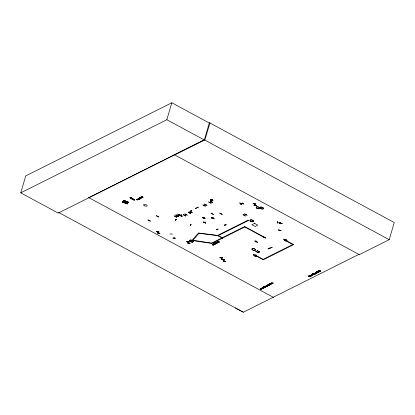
<?xml version="1.0" encoding="UTF-8"?>
<svg xmlns="http://www.w3.org/2000/svg" width="415" height="415" viewBox="0 0 415 415"><rect width="100%" height="100%" fill="white"/><g stroke="black" fill="none" stroke-linecap="round" stroke-linejoin="round"><path stroke-width="0.62" d="M221.501 259.468L223.939 259.313M223.877 259.245L221.418 259.391M156.346 215.81L158.826 217.071L156.388 215.67M211.028 213.227L213.419 214.519M211.749 217.678L214.161 218.871M219.82 213.175L222.279 214.451L219.841 213.066M244.632 213.917L247.024 215.209M265.802 238.07L263.364 236.685M175.893 215.115L178.357 216.397M180.089 215.504L177.708 214.104M184.846 213.964L187.31 215.25L184.867 213.855M189.883 211.344L192.285 212.641M204.528 204.071L206.95 205.259M206.929 205.368L204.548 203.962M210.213 201.223L212.682 202.51L210.234 201.114M253.97 205.259L256.703 205.378M256.693 205.487L253.954 205.275L256.709 205.394M272.281 283.595C273.475 283.57 270.393 283.507 271.955 283.066M157.197 233.074L159.9 233.106M187.357 242.946L190.137 243.257L187.398 242.801M264.433 287.631L263.484 287.356L263.862 286.926M262.752 287.481L262.072 287.989L262.908 288.513C262.28 287.569 263.551 288.43 262.954 288.264M198.163 207.147L195.605 208.454L198.37 207.101M277.485 222.907L277.708 221.605M277.303 222.99L277.656 221.703L277.443 223.047M277.931 222.284C276.872 222.606 280.281 223.457 280.478 222.938M280.426 222.865L280.094 223.057L280.374 223.125M280.141 222.922L280.416 222.938M280.67 222.533L280.457 223.856L280.576 222.388M254.732 204.554L254.914 204.554M255.023 204.699L254.748 204.668M172.894 238.07L175.54 238.21L172.92 237.961M279.383 222.98L282.231 223.752M281.085 230.595L278.232 229.817M280.924 223.254L280.716 223.488L280.934 223.26M279.643 230.014L279.715 230.252M281.028 230.807L278.18 230.024M319.425 270.751C319.898 269.999 320.235 272.115 320.92 270.855M177.122 215.826L175.555 216.594M177.288 215.629L178.808 214.866M184.416 215.39L185.946 214.617M184.535 215.452L184.732 215.183M184.509 215.447L186.07 214.685L185.863 214.529M189.686 212.864L191.087 212.174L190.879 212.018M204.128 205.482L205.664 204.73M205.482 204.808L205.736 204.481L205.627 204.725M204.247 205.55L205.83 204.533L205.492 204.813M209.793 202.66L211.199 201.944M181.687 215.069L180.146 215.805L181.77 215.048M211.007 200.642L211.515 200.243L212.376 200.512M254.945 255.5L255.713 255.054M285.499 240.295L284.835 240.389M149.307 220.656L149.473 220.396M212.713 218.394L212.76 218.243M221.039 213.881L220.832 213.746M245.805 214.456L244.191 215.349L244.419 215.084M256.164 241.603L256.454 241.411M264.438 237.411L264.355 237.364M235.284 307.894L243.34 312.225L358.871 254.4L359.281 254.644L389.213 239.663L394.25 222.544L209.393 122.7L204.315 139.964L58.23 213.087L20.75 192.84L25.735 175.898L171.82 102.775L209.3 123.016M137.827 199.734L137.624 200.02L136.494 199.48M136.644 199.693L136.711 199.366M136.857 199.439L136.815 199.314M137.375 199.667L138.19 199.682L137.017 199.366L137.391 199.407M137.676 199.387L137.183 199.402L137.718 199.247M138.709 199.169C138.594 199.848 137.272 198.977 138.169 198.878M139.331 198.858C139.212 199.532 137.91 198.666 138.792 198.567M137.993 198.946C136.95 198.93 138.786 200.056 138.838 199.242M140.265 198.085L139.305 198.152L139.575 197.602M140.12 198.007L139.518 198.152L139.611 197.732M138.797 199.382L139.238 199.454M138.62 198.635C137.578 198.619 139.409 199.745 139.466 198.93M140.358 197.374L140.073 197.343M139.424 199.07L139.86 199.143M141.463 197.976L140.405 197.514M141.245 196.767L141.09 197.13L140.965 196.897M140.223 198.225L140.737 198.339M142.62 197.395L141.204 196.907L141.396 196.689M141.712 197.851L140.939 197.576L141.282 197.327M142.35 197.53L141.401 197.016M142.578 197.54L141.531 196.809M142.298 196.975L141.8 196.487M141.105 197.395L140.721 197.504L141.608 197.903M141.489 196.949L142.511 197.208L142.023 196.56M141.24 197.467L141.992 197.711M141.982 196.7L143.113 197.151M20.75 192.84L166.835 119.717L171.82 102.775M148.051 219.841L150.443 221.143M157.378 216.35L157.472 216.433M156.222 231.456L158.898 231.601M157.218 232.96L159.915 233.308M157.726 231.663L158.556 233.147M158.888 231.601L156.18 231.549M169.87 233.915L172.464 234.091M178.549 216.184L178.274 216.443L175.913 215.001M175.872 215.146L176.152 214.882M175.493 220.344L176.168 219.182M176.94 215.904L175.472 216.552M175.317 220.417L176.147 219.187M176.162 219.815L175.815 219.94M179.861 214.82L179.555 215.069L179.903 214.788M180.11 215.401L177.75 214.187M180.193 215.707C179.062 215.878 181.428 214.342 181.812 215.11L180.209 215.862L179.825 215.639M174.139 238.132L174.139 237.878M174.227 237.878L174.238 238.143M181.931 215.753L181.07 215.484M182.268 216.101L181.91 216.402L179.545 215.079L181.91 216.397M209.98 122.84L205.036 139.642L174.45 154.79M185.707 215.93L183.311 214.633M188.327 212.122L190.61 213.58M191.803 210.509L190.231 211.276M191.211 211.194L190.988 211.079M191.082 224.313L190.407 225.475M186.558 241.307L189.25 241.686L186.522 241.406M187.834 241.561L188.659 243.055L188.633 242.718M202.712 217.289L205.103 218.591M204.657 217.45L203.085 218.223M208.678 201.892L211.079 203.189M210.644 199.511L213.014 200.834L212.693 200.995L210.405 199.527M205.218 221.973L203.646 222.746M212.241 199.714L210.638 200.466M212.298 199.729L210.234 200.398L210.696 200.481M204.771 222.248L204.574 222.637M211.048 213.118L213.44 214.415M211.505 217.237L214.207 218.959M211.723 218.243L213.294 217.476M212.848 217.745L212.765 217.917M213.896 218.539L211.38 217.413M218.16 229.111L216.506 229.692M212.288 244.881A0.612 0.27 16.4 0 1 212.33 244.757L212.599 244.575M212.112 244.793L212.553 244.627L212.968 244.995M212.926 245.135C215.027 244.943 212.143 244.196 213.071 244.528M213.824 243.6L213.538 243.569M213.352 244.508L212.864 244.523L213.393 244.368M215.188 244.077L213.756 243.413M212.558 244.715L212.921 245.218L213.424 244.897M213.051 244.788L213.518 244.43M214.929 244.207L213.87 243.74M214.29 244.523L213.512 244.248L213.855 243.999M213.678 244.067L213.3 244.176L214.187 244.575M214.856 243.247L214.586 243.102M214.545 243.242L214.747 242.915M215.032 243.164L214.669 243.346M216.179 243.579L214.851 242.863M213.813 244.139L214.565 244.383M215.468 243.776L215.769 243.906L215.095 243.268M215.759 242.796L216.391 243.595L215.375 242.988M215.567 243.994L214.949 243.46M216.869 242.241L216.62 242.625L216.122 242.236M216.257 242.422L217.751 242.791M215.437 243.076L216.189 243.32M216.557 242.868C218.031 243.278 215.214 243.195 216.526 242.412M216.697 242.329L216.433 242.801M217.517 242.044L216.926 241.826M216.516 243.008L216.822 243.014M219.54 241.893L219.099 242.236L218.01 241.338M216.786 242.542L217.647 242.842M219.411 241.826L218.368 241.582L218.446 241.302M219.099 242.236L219.156 241.955M224.577 225.189L226.149 224.416L224.671 225.397M224.593 225.21L226.139 224.536M225.231 224.94L225.138 224.608M222.393 257.596L219.955 257.746M224.365 259.562L221.932 259.707M241.333 204.393L239.974 202.883M223.431 261.217L225.91 261.274L223.472 261.414M243.849 204.336L242.49 202.821M245.473 215.883L243.066 214.597M244.653 213.808L247.044 215.11M244.321 215.385L244.502 215.131M245.779 214.332L245.587 214.643M254.302 203.76L255.194 205.259M254.623 203.796L255.505 205.378L254.608 203.786M255.785 203.983L253.015 203.692L255.744 203.895M254.545 223.395L257.782 225.138L255.142 226.46L251.91 224.712L254.545 223.395L254.66 223.005M257.425 242.158L255.033 240.856M255.246 241.867L256.818 241.094M256.371 241.364L256.164 241.758M253.264 254.54L253.648 254.675L253.373 254.338M253.804 254.758L256.211 256.039M253.845 254.727L253.487 255.023L256.169 256.18M255.827 254.924L256.615 255.516L254.966 256.242L254.172 255.65M254.276 255.718L255.925 254.992M269.672 248.04L268.1 248.953M268.661 248.232L268.873 248.538M269.688 248.061L268.059 248.953M261.523 288.845C262.488 288.684 259.961 288.627 260.682 288.902M280.167 222.808L280.125 223.114M260.947 289.131C262.508 289.52 259.484 288.29 260.703 289.016M260.662 289.162L261.134 288.804M280.732 223.498L280.831 223.104M262.425 288.632L261.647 288.358L261.99 288.114M261.813 288.181L261.434 288.29L262.322 288.69M263.297 287.206L263.022 287.605L262.851 287.149M262.934 287.393L262.851 287.699L262.856 287.429M261.948 288.254L262.7 288.498M262.513 288.192L262.82 288.192M263.214 287.507L263.764 288.083L262.986 287.771L263.126 287.294M262.913 287.237L263.229 287.242M263.733 287.823L264.039 287.922L263.432 287.279M264.215 286.573L263.66 286.698M263.826 287.175L263.81 286.775M264.391 287.771L263.644 287.33L264.002 287.107M263.618 286.838L264.173 286.438M264.713 286.843L264.184 286.952M264.588 286.293C266.036 285.951 267.39 287.927 264.63 286.153M264.142 287.092L264.562 286.765M263.961 287.247L264.671 287.631L264.78 287.299M265.185 287.097L264.931 287.382M265.237 286.537L266.082 286.786L265.278 286.397M264.889 287.522L265.444 287.123M266.679 286.506L265.73 286.236L266.005 285.852M267.244 286.22L266.139 285.458M266.638 286.646L265.885 286.205L266.248 285.982M267.104 285.774L266.809 286.044L266.383 285.515M267.203 286.366L266.964 285.992M266.207 286.122L266.954 286.366M269.574 285.058L268.801 285.567L267.514 284.706M266.923 286.132L267.281 285.836M267.981 285.613C269.958 285.862 266.217 284.778 267.717 285.38M268.614 284.649L268.142 284.394M267.239 285.976L267.706 285.992M268.002 285.359L267.509 285.375L268.043 285.219M267.696 285.639L268.168 285.281M269.294 285.017C269.159 285.686 267.898 284.835 268.749 284.721M269.397 283.979L268.972 284.036M269.387 284.348L269.195 284.597M269.153 284.737C271.452 284.799 268.012 285.287 269.226 284.259M269.278 284.804L269.859 284.898L269.319 284.664M270.627 284.529L269.506 283.927M268.93 284.182L269.631 283.71M269.465 284.068L269.781 283.787M271.244 283.232L270.99 283.616L270.492 283.227M270.596 283.445L272.126 283.782M285.375 240.202L283.819 239.097M269.356 284.125L270.518 284.586M270.782 284.093L271.597 284.109L270.43 283.793L270.803 283.834M270.99 283.616L271.073 283.315M284.166 239.19L283.71 239.299M271.088 283.813L270.596 283.829L271.13 283.673M284.275 239.616L284.591 239.455L286.957 240.773L286.64 240.928L284.353 239.465M273.314 283.103C272.562 284.151 272.188 282.449 271.654 282.755M284.576 240.55L286.231 239.823L287.061 240.275L285.411 241.001L284.617 240.41M271.161 283.533L272.017 283.834M284.69 240.57L286.443 239.917L284.721 240.477M271.846 283.523L272.147 283.523M271.612 282.9C272.505 281.935 272.66 284.192 273.106 282.988M286.718 240.783L284.322 239.559M310.109 276.701L309.035 276.629L308.314 275.866M308.438 275.799L308.869 276.437L310.067 276.841M309.683 275.954L309.357 276.115M309.621 276.349C311.193 276.758 308.169 275.477 309.377 276.234M311.255 276.105L310.653 276.38L309.523 275.648M309.756 275.83L310.581 276.037L309.839 275.731M309.336 276.374L309.803 276.022M311.1 275.851L310.871 276.302L310.456 276.042M311.203 275.799L310.425 275.524L310.768 275.275M311.727 275.43C312.848 275.264 310.254 275.638 311.24 274.813M311.634 274.59L311.203 275.145M312.583 275.109L311.312 274.761M311.458 274.974L311.53 274.642M310.726 275.415L311.478 275.659M311.292 275.353L311.598 275.358M313.787 274.502L312.36 273.838M312.319 273.978L313.351 273.993L313.455 273.677M312.656 273.853L313.009 274.165L313.304 273.589M312.827 274.74C314.793 274.958 311.058 273.931 312.562 274.512M312.977 273.698L313.263 273.729L313.019 273.558M312.848 274.491L312.355 274.507L312.889 274.346M312.542 274.772L313.009 274.414M313.149 273.952L313.185 273.651M314.139 274.325L313.278 274.025L313.351 273.729M315.234 274.258L314.98 273.921A1.312 0.586 16.4 0 0 314.637 273.693L314.207 273.506A1.39 0.617 16.4 0 0 313.802 273.397L313.605 273.215M314.819 273.988L313.543 273.641M313.667 273.874L313.761 273.526M313.901 273.604L313.865 273.475M313.175 274.076L314.036 274.377M314.409 274.196L313.309 273.874L314.305 274.248M315.851 273.469L314.861 273.153L315.307 272.899M316.204 273.293L315.395 272.961L316.552 273.117M315.685 272.567L315.499 272.655M316.048 272.531L315.644 272.707L315.903 272.453M316.007 272.671L316.007 272.401M316.961 272.914L316.183 272.603M316.853 272.728C318.824 272.977 315.089 271.898 316.583 272.499M317.06 272.245L316.526 272.033L316.946 271.602M317.351 271.934L316.811 272.115L316.982 271.737M316.868 272.473L316.375 272.489L316.91 272.333M316.567 272.754L317.034 272.401M317.101 272.105L317.511 272.598L318.217 272.287M318.865 271.929L318.04 271.643L318.762 271.794L318.684 272.173L317.402 271.317M317.963 272.266L317.345 272.442L317.491 272.012M317.465 271.405L317.916 271.488M318.352 271.062L318.072 271.031M318.03 271.171L318.289 270.87M319.716 271.535L318.393 270.819M319.457 271.664L318.404 271.202M319.467 270.611C319.301 269.657 320.479 271.794 320.707 270.741M309.626 275.757L310.752 276.001L310.415 276.183M317.874 271.628C318.331 271.109 319.467 272.121 318.787 272.121M188.768 243.045L187.933 241.572M128.427 202.624L123.421 200.844M127.509 203.853L122.524 202.084L127.514 203.89L127.789 203.485L122.793 201.69L127.794 203.485M127.524 203.874L122.565 201.986L122.85 201.623L127.794 203.526M123.706 200.476L128.655 202.292L123.712 200.424L123.431 200.793M260.807 288.627C261.061 288.057 262.607 288.98 261.652 289.084M174.227 215.961L176.712 217.19M174.31 215.893L176.707 217.206M176.027 215.053L178.434 216.345M176.1 215.012L178.424 216.36M183.259 214.757L185.583 216.111M188.197 212.298L190.667 213.554M205.352 206.177L202.862 204.917L205.352 206.146M148.01 219.955L150.401 221.283M202.587 217.465L205.057 218.715L202.665 217.413M203.303 221.916L205.7 223.208M243.029 214.705L245.343 216.059M254.903 241.037L257.383 242.303L254.971 240.991M175.436 220.453L176.11 219.291M190.651 225.049L190.381 224.951L190.693 225.055M190.397 225.604L191.071 224.437M263.592 259.629L255.661 255.246M284.783 240.55L285.458 240.337M239.912 203.002L241.276 204.512L239.792 203.028M219.909 257.85L222.352 257.694M221.88 259.811L224.323 259.655L221.802 259.764M123.935 200.985L124.21 200.616M123.073 202.178L123.348 201.809M124.267 201.109L124.547 200.741M123.405 202.307L123.686 201.934M124.77 201.301L125.05 200.933M123.909 202.494L124.189 202.126M124.355 202.66L124.635 202.292M125.216 201.467L125.496 201.099M124.858 202.852L125.133 202.484M125.719 201.654L125.994 201.285M127.872 202.468L128.147 202.1M127.011 203.661L127.286 203.293M128.37 202.66L128.65 202.344M222.684 259.302L221.205 257.829M224.65 261.279L223.151 259.774M130.196 197.587L134.112 200.103C126.191 194.376 131.067 199.978 134.631 199.957L130.787 197.358L130.154 197.602M134.605 199.906L130.595 197.478L134.507 199.994M190.07 211.334L191.746 210.613M203.589 222.855L205.16 222.082M213.237 217.579L211.562 218.3M255.199 241.961L256.75 241.198M189.448 212.859L190.999 212.112M208.631 202.017L211.038 203.329M315.82 272.795L316.142 272.743M136.452 199.62L136.815 199.579M313.501 273.781L313.859 273.744M211.427 201.955L209.938 202.702M263.058 288.316L262.778 288.337M179.788 214.949L182.154 216.267M218.155 235.782L222.305 237.837L217.813 235.596M272.053 247.304L269.283 248.502L272.23 247.247M88.826 197.649L204.356 139.824L389.213 239.663M137.894 198.894L139.3 199.548M138.517 198.583L139.922 199.231M140.996 197.338L142.054 197.799M141.256 197.213L142.309 197.675M177.376 215.701L178.907 214.918M195.361 208.605L195.569 208.506M189.925 211.427L192.244 212.781M244.824 226.964L212.091 243.356L211.624 243.107L221.999 237.909L222.471 238.163M213.575 244.01L214.628 244.471M255.495 255.22L255.287 255.458L263.292 259.78L293.566 244.627L285.562 240.306L285.255 240.456L293.26 244.783M263.126 259.375L292.793 244.528M261.709 288.124L262.762 288.586M263.717 287.118L264.775 287.579M260.641 289.042L260.968 288.882M309.315 276.26L309.642 276.094M311.162 275.939L310.223 275.487L310.591 275.342M212.988 200.829L210.379 199.62L210.649 199.522M210.898 200.601L211.411 200.341M255.007 255.469L255.521 255.215M255.028 255.547L255.604 255.261M190.174 211.385L191.761 210.649M203.044 218.363L204.745 217.642L203.174 218.415M204.72 222.424L204.419 222.487M225.029 224.816L225.309 224.899M217.253 229.422L216.957 229.324L217.278 229.433M216.464 229.832L218.062 229.033M263.323 236.825L265.802 238.085M210.613 200.559L212.215 199.807M210.654 200.627L212.257 199.869M240.586 203.744L243.081 203.682M243.138 203.76L240.659 203.807M285.053 240.036L285.432 240.176M254.929 255.438L254.789 255.303M254.13 255.79L255.899 255.085M216.391 242.941L217.294 243.081L216.915 243.226M130.533 197.805L131.176 197.618M130.792 197.976L131.436 197.789M131.176 198.235L131.82 198.048M131.524 198.463L132.167 198.277M131.908 198.723L132.551 198.536M133.568 199.828L134.211 199.646M271.903 283.212L271.685 283.435M262.576 287.88L262.358 288.109M213.294 244.902L213.678 244.803L213.476 244.575M316.811 272.868L317.195 272.774L316.993 272.541M312.786 274.886L313.169 274.787L312.967 274.554M309.58 276.489L309.964 276.395L309.761 276.162M267.94 285.753L268.323 285.655L268.121 285.427M260.905 289.276L261.289 289.177L261.092 288.944M315.353 273.106L315.052 273.169L315.81 273.61M216.288 243.538L216.666 243.434L215.821 242.889M268.572 284.789L268.199 284.923L268.972 285.359M262.851 287.699L262.508 287.725L262.986 287.771M190.106 243.154L187.373 242.946M315.561 272.857L315.265 273.039M313.693 273.293L315.369 274.196M222.59 259.318L221.086 257.829M224.536 261.263L223.083 259.811M279.394 222.907L282.247 223.711M158.447 233.152L157.477 231.695M141.354 196.829L142.257 197.115M212.158 200.663L211.567 200.352M266.233 285.53L267.779 286.075M266.342 285.655L267.063 285.914M128.619 202.38L123.649 200.549M218.057 241.431L218.518 241.509M358.871 254.4L359.307 254.634L174.015 154.556M166.835 119.717L204.315 139.964M244.357 226.709L264.163 237.406L264.469 237.256L244.658 226.559L222.067 237.868L222.533 238.117M318.352 270.959L319.675 271.675M318.466 271.291L319.415 271.804M316.904 271.742L318.175 272.427M316.941 271.877L317.309 272.074M317.449 272.152L317.921 272.406M315.965 272.541L316.92 273.054M315.561 272.748L316.51 273.262M316.163 273.433L315.421 273.018M313.823 273.615L314.777 274.128M312.422 273.926L313.745 274.642M312.542 275.249L311.629 274.86M310.591 275.233L311.541 275.747M141.909 196.554L143.175 197.239M140.467 197.602L141.422 198.116M139.533 197.742L140.804 198.427M139.57 197.877L140.078 198.147M138.75 198.707L139.29 198.998M138.128 199.018L138.667 199.314M136.774 199.454L137.728 199.968M214.809 243.003L216.137 243.719M215.126 243.377L214.648 243.19M213.818 243.501L215.146 244.217M213.933 243.833L214.887 244.347M268.204 284.483L269.532 285.198M268.707 284.861L269.252 285.157M267.576 284.799L268.904 285.515M266.067 285.94L267.016 286.454M264.132 286.578L265.403 287.268M264.173 286.718L264.521 286.905M264.671 286.983L265.144 287.237M262.814 287.569L263.764 288.083M88.395 197.416L273.682 297.493M58.489 212.387L243.34 312.225M283.865 239.382L285.276 240.088M253.477 254.597L254.831 255.329M253.42 254.623L254.774 255.355M181.059 215.541L181.744 215.914M203.376 221.875L205.783 223.182M254.68 255.241L254.986 255.412M217.004 241.904L217.476 242.184M287.045 240.249L285.411 240.996M256.6 255.49L254.966 256.237M222.352 257.736L219.914 257.886M254.717 203.89L255.619 205.399M254.281 203.77L255.173 205.269M254.125 203.853L255.012 205.358M139.891 198.712L139.066 198.448L139.891 198.712M319.996 271.348L319.171 271.078L319.996 271.374M140.068 198.744C138.719 199.34 138.818 197.462 140.068 198.744M320.173 271.379C318.839 271.975 318.912 270.092 320.173 271.379M218.627 242.319L217.512 241.841L218.627 242.319M217.351 241.774C218.529 243.325 219.359 241.655 217.351 241.774M198.505 233.033L192.244 240.145L211.541 243.091L211.64 243.377L192.866 240.633L192.768 240.352L199.029 233.246L217.688 235.684L217.569 235.398L198.505 233.033M248.103 220.147L217.564 235.435L218.031 235.684L248.569 220.401L248.103 220.147M255.759 251.345L258.306 252.854L259.531 251.988C261.476 252.756 253.046 248.497 259.287 251.858L257.948 252.528L255.759 251.345M144.187 205.617A1.836 0.814 16.4 0 0 147.112 205.84A1.836 0.814 16.4 0 0 144.819 204.33A1.836 0.814 16.4 0 0 144.187 205.617M190.278 241.437A1.847 0.82 16.4 0 0 193.219 241.66A1.847 0.82 16.4 0 0 190.916 240.145A1.847 0.82 16.4 0 0 190.293 241.38A1.847 0.82 16.4 0 0 193.24 241.603A1.847 0.82 16.4 0 0 190.931 240.088A1.847 0.82 16.4 0 0 190.278 241.437A1.847 0.82 16.4 0 0 193.214 241.67A1.847 0.82 16.4 0 0 190.91 240.155A1.847 0.82 16.4 0 0 190.278 241.442M250.593 221.2A1.847 0.82 16.4 0 0 253.534 221.428A1.847 0.82 16.4 0 0 251.231 219.914A1.847 0.82 16.4 0 0 250.593 221.2M250.608 221.138A1.847 0.82 16.4 0 0 253.555 221.361A1.847 0.82 16.4 0 0 251.246 219.846A1.847 0.82 16.4 0 0 250.608 221.138M256.812 208.138A1.847 0.82 16.4 0 0 259.749 208.366A1.847 0.82 16.4 0 0 257.445 206.852A1.847 0.82 16.4 0 0 256.812 208.138M256.828 208.076A1.847 0.82 16.4 0 0 259.769 208.299A1.847 0.82 16.4 0 0 257.466 206.784A1.847 0.82 16.4 0 0 256.828 208.076M260.511 208.423A1.847 0.82 16.4 0 0 263.452 208.646A1.847 0.82 16.4 0 0 261.149 207.132A1.847 0.82 16.4 0 0 260.511 208.423M260.532 208.356A1.847 0.82 16.4 0 0 263.473 208.584A1.847 0.82 16.4 0 0 261.165 207.064A1.847 0.82 16.4 0 0 260.532 208.356M252.356 249.726A1.847 0.82 16.4 0 0 255.381 250.121A1.847 0.82 16.4 0 0 253.311 248.549A1.847 0.82 16.4 0 0 252.356 249.726A1.847 0.82 16.4 0 0 255.381 250.126A1.847 0.82 16.4 0 0 253.311 248.554A1.847 0.82 16.4 0 0 252.356 249.726"/></g></svg>
